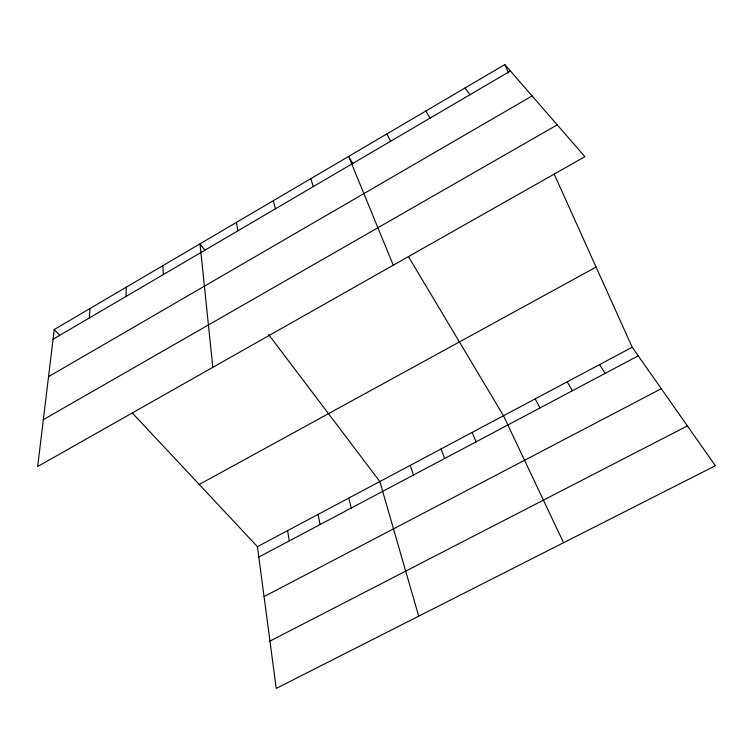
<?xml version="1.0" encoding="UTF-8"?>
<svg xmlns="http://www.w3.org/2000/svg" width="753" height="753" viewBox="0 0 753 753"><rect width="100%" height="100%" fill="white"/><g stroke="black" fill="none" stroke-linecap="round" stroke-linejoin="round"><path stroke-width="1.13" d="M126.071 296.418L126.231 287.204M89.343 317.954L90.021 308.495M54.254 329.532L37.65 466.531L584.921 156.699L504.821 64.57L54.254 329.532L59.76 335.414M53.077 339.226L510.412 70.998M48.54 376.66L532.098 95.942M43.326 419.675L557.239 124.866M199.234 484.471L596.084 267.07M257.441 546.678L632.209 347.237L715.35 465.749L276.229 688.43L257.441 546.678L132.377 413.021M258.816 557.06L638.243 355.83M264.058 596.602L661.303 388.708M269.96 641.095L687.404 425.916M204.901 250.288L200.006 243.821L212.826 367.36M268.633 334.548L379.841 481.544L418.696 616.18M465.025 87.969L469.976 94.718M599.539 364.621L605.139 373.384M425.737 111.077L430.067 118.127M352.733 163.307L348.62 156.426L393.264 265.207M408.465 256.632L503.484 415.741L563.555 542.725M567.197 381.837L572.384 390.76M535.176 398.874L539.957 407.957M386.938 133.893L390.656 141.235M504.821 64.57L508.595 72.947M554.161 174.056L632.209 347.237M472.112 432.438L476.084 441.832M441.051 448.967L444.637 458.511M410.291 465.335L413.501 475.021M310.773 178.677L313.333 186.593M348.78 498.072L351.237 508.04M273.395 200.665L275.391 208.845M318.03 514.44L320.119 524.549M236.48 222.37L237.92 230.823M287.58 530.639L289.312 540.889M162.893 265.649L163.25 274.61"/></g></svg>
